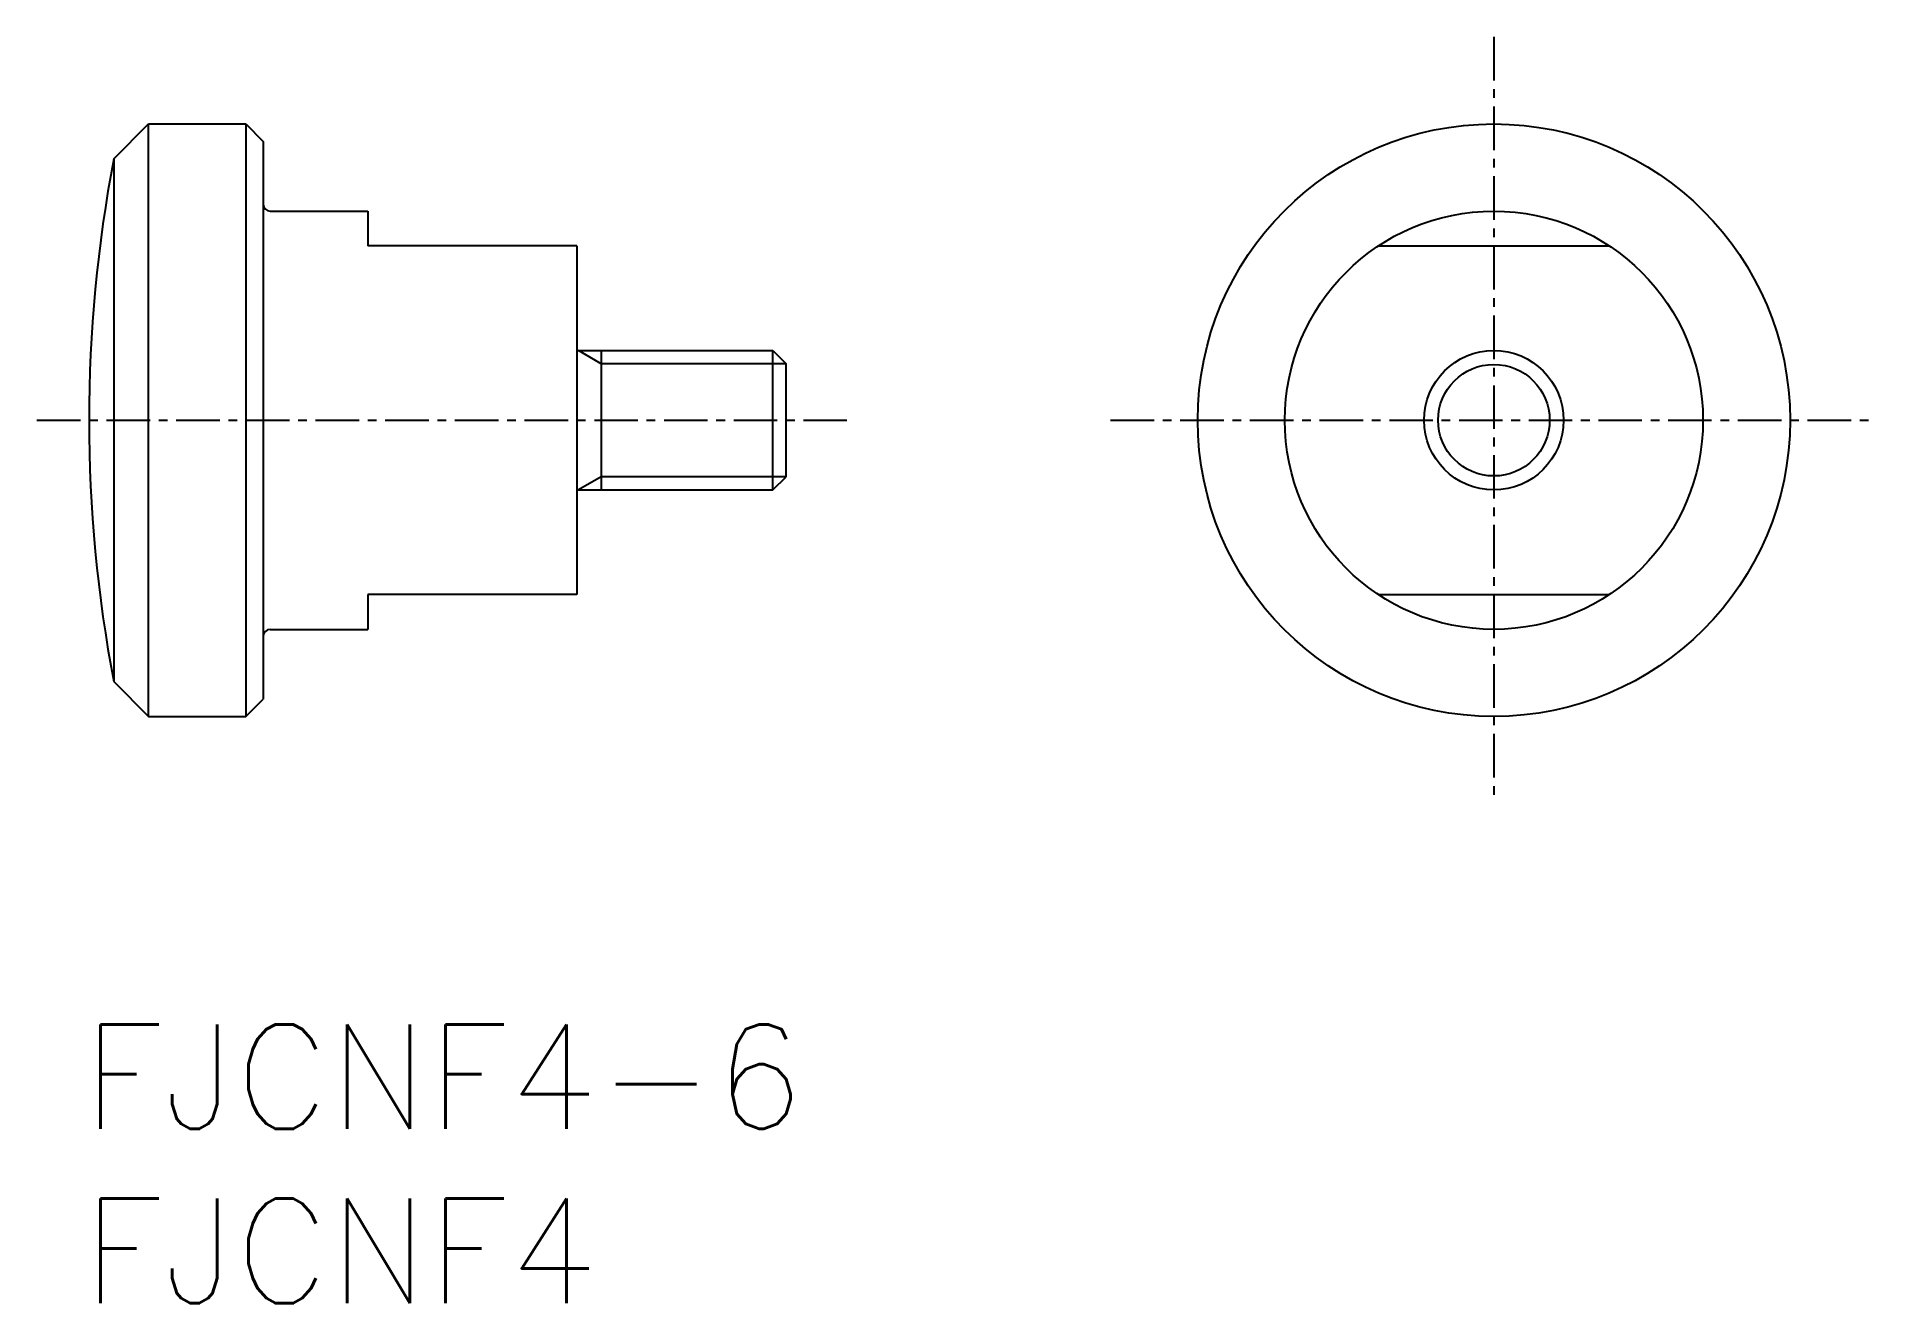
# Model space of a CAD drawing. Extents: x 119.5 to 172.3, y 82.7 to 119.
import ezdxf
from ezdxf.enums import TextEntityAlignment as Align

# ---------------------------------------------------------------- set-up
doc = ezdxf.new("R2010")
doc.units = 0
doc.linetypes.add('CENTER', pattern=[2, 1.25, -0.25, 0.25, -0.25])
doc.layers.get('0').update_dxf_attribs({"linetype": 'CONTINUOUS'})
doc.layers.add('CENTER', color=1, linetype='CENTER')
doc.styles.get("Standard").update_dxf_attribs({"font": 'txt.shx', "bigfont": 'extfont.shx'})

msp = doc.modelspace()

# ---------------------------------------------------------------- linework, layer by layer
at = {"color": 7, "linetype": 'CONTINUOUS'}
for p, q in [((121.709, 115.521), (122.709, 116.521)), ((122.709, 99.521), (122.709, 116.521)), ((122.709, 116.521), (125.499, 116.521)), ((125.499, 116.521), (125.499, 99.521)), ((125.499, 116.521), (125.999, 116.021)), ((125.999, 116.021), (125.999, 100.021)), ((121.709, 115.521), (121.709, 100.521)), ((126.199, 114.021), (128.999, 114.021)), ((128.999, 114.021), (128.999, 113.021)), ((134.999, 113.021), (128.999, 113.021)), ((134.999, 113.021), (134.999, 103.021)), ((157.997, 113.021), (164.63, 113.021)), ((134.999, 110.021), (140.62, 110.021)), ((135.699, 110.021), (135.699, 106.021)), ((140.62, 110.021), (140.999, 109.642)), ((140.62, 106.021), (140.62, 110.021)), ((140.999, 106.4), (140.999, 109.642)), ((140.62, 106.021), (140.999, 106.4)), ((134.999, 106.021), (140.62, 106.021)), ((134.999, 103.021), (128.999, 103.021)), ((128.999, 103.021), (128.999, 102.021)), ((157.997, 103.021), (164.63, 103.021)), ((126.199, 102.021), (128.999, 102.021)), ((121.709, 100.521), (122.709, 99.521)), ((125.499, 99.521), (125.999, 100.021)), ((122.709, 99.521), (125.499, 99.521))]:
    msp.add_line(p, q, dxfattribs=at)
at = {"color": 3, "linetype": 'CONTINUOUS'}
for p, q in [((135.699, 109.642), (135.043, 110.021)), ((140.999, 109.642), (135.699, 109.642)), ((135.699, 106.4), (135.043, 106.021)), ((140.999, 106.4), (135.699, 106.4))]:
    msp.add_line(p, q, dxfattribs=at)
at = {"color": 7, "linetype": 'CONTINUOUS'}
for radius in [8.5, 6, 1.6]:
    msp.add_circle((161.313, 108.021), radius, dxfattribs=at)
at = {"color": 3, "linetype": 'CONTINUOUS'}
msp.add_circle((161.313, 108.021), 2, dxfattribs=at)
at = {"color": 7, "linetype": 'CONTINUOUS'}
for centre, radius, start, end in [((160.999, 108.021), 40, 169.1931, 190.8069), ((126.199, 114.221), 0.2, 180, 270), ((126.199, 101.821), 0.2, 90.0002, 180)]:
    msp.add_arc(centre, radius, start, end, dxfattribs=at)
at = {"layer": 'CENTER', "color": 1, "linetype": 'CENTER'}
for p, q in [((161.313, 119.021), (161.313, 97.021)), ((119.499, 108.021), (142.999, 108.021)), ((150.313, 108.021), (172.313, 108.021))]:
    msp.add_line(p, q, dxfattribs=at)

# ---------------------------------------------------------------- texts
at = {"color": 7, "linetype": 'CONTINUOUS'}
for s, p in [('FJCNF4-6', (120.817, 89.189)), ('FJCNF4', (120.817, 84.189))]:
    msp.add_text(s, height=3, dxfattribs=at).set_placement(p, align=Align.MIDDLE_LEFT)

doc.saveas('drawing.dxf')
